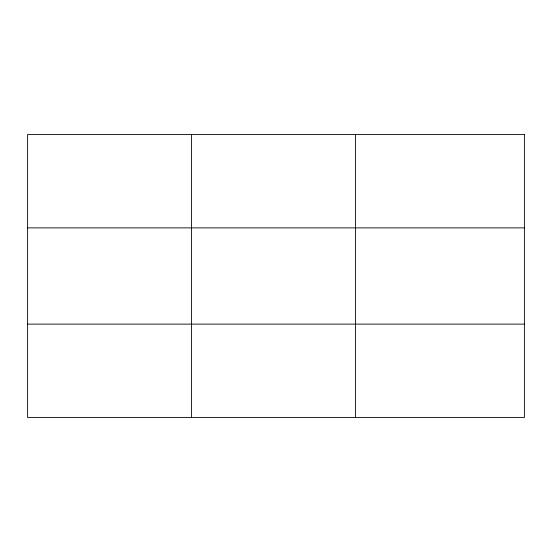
<?xml version="1.0" encoding="UTF-8"?>
<svg xmlns="http://www.w3.org/2000/svg" width="552" height="552" viewBox="0 0 552 552"><rect width="100%" height="100%" fill="white"/><g stroke="black" fill="none" stroke-linecap="round" stroke-linejoin="round"><path stroke-width="0.83" d="M191.544 417.54L191.544 134.46M355.488 417.54L355.488 134.46M27.6 227.879L524.4 227.879M27.6 324.121L524.4 324.121M524.4 134.46L524.4 417.54L27.6 417.54L27.6 134.46L524.4 134.46"/></g></svg>
